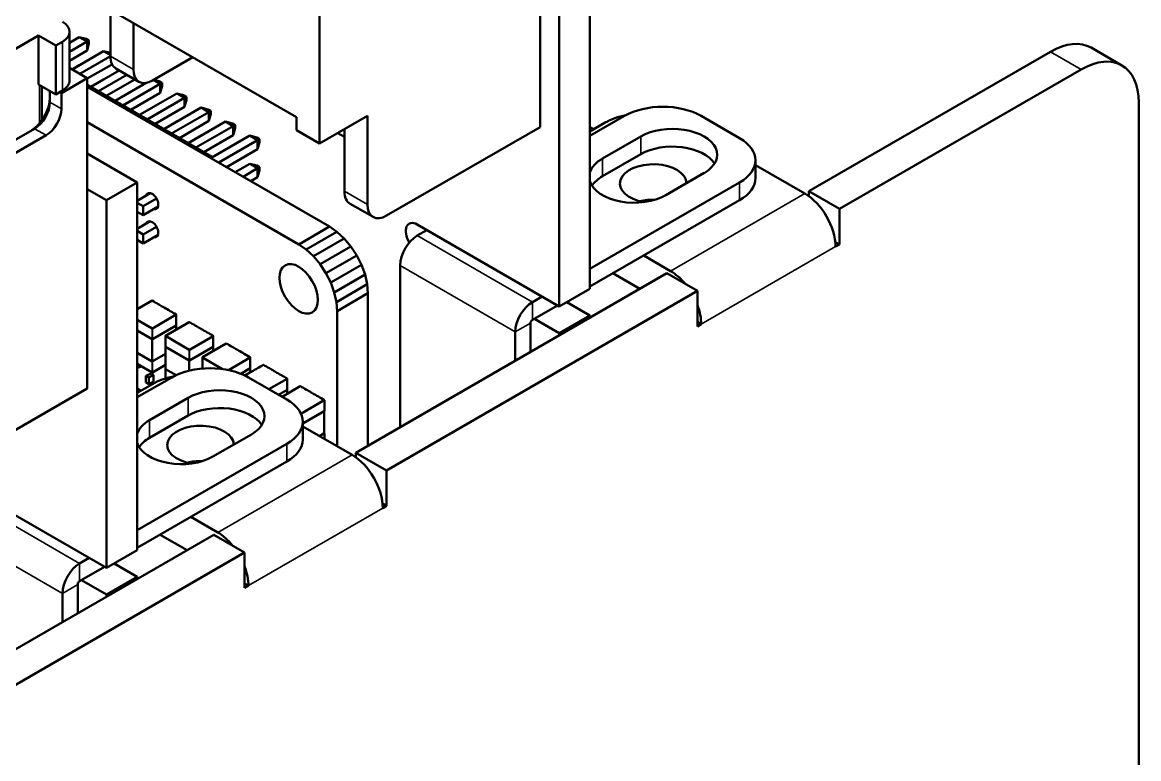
# Model space of a CAD drawing. Header units: millimetres. Extents: x 3118 to 4801, y 919 to 1849.
# Drawn here: x 4072.92 to 4114.07, y 1654.43 to 1681.56 of the extents above; entities that cross this region are included whole.
import ezdxf

# ---------------------------------------------------------------- set-up
doc = ezdxf.new("R2010")
doc.units = ezdxf.units.MM
doc.header["$LTSCALE"] = 1.8
doc.layers.add('외형선(ISO)', color=7, linetype='Continuous', lineweight=50)
doc.layers.add('좁은 외형선(ISO)', color=7, linetype='Continuous', lineweight=35)

msp = doc.modelspace()

# ---------------------------------------------------------------- linework, layer by layer
at = {"layer": '외형선(ISO)'}
for p, q in [((4092.007, 1689.134), (4092.007, 1677.703)), ((4093.846, 1685.296), (4093.846, 1671.743)), ((4092.714, 1671.089), (4092.714, 1684.643)), ((4083.875, 1677.091), (4083.875, 1684.439)), ((4083.027, 1678.07), (4075.249, 1682.561)), ((4076.168, 1680.316), (4076.168, 1682.03)), ((4074.664, 1679.418), (4074.664, 1681.214)), ((4077.016, 1679.826), (4077.016, 1681.541)), ((4073.516, 1681.071), (4071.43, 1679.867)), ((4074.153, 1680.704), (4073.516, 1681.071)), ((4073.516, 1681.071), (4073.516, 1679.275)), ((4074.4, 1680.847), (4074.153, 1680.704)), ((4074.664, 1680.808), (4075.023, 1681.016)), ((4075.311, 1680.85), (4074.664, 1680.476)), ((4075.023, 1681.016), (4075.311, 1680.85)), ((4075.023, 1681.016), (4075.278, 1680.947)), ((4075.278, 1680.947), (4075.379, 1680.889)), ((4075.379, 1680.889), (4075.311, 1680.85)), ((4075.311, 1680.85), (4075.311, 1680.518)), ((4075.311, 1680.518), (4075.379, 1680.773)), ((4075.379, 1680.773), (4075.379, 1680.889)), ((4074.153, 1678.907), (4074.153, 1680.704)), ((4074.664, 1680.144), (4075.311, 1680.518)), ((4074.756, 1679.824), (4075.921, 1680.497)), ((4075.921, 1680.497), (4076.168, 1680.355)), ((4075.921, 1680.497), (4076.168, 1680.431)), ((4110.816, 1680.479), (4101.907, 1675.335)), ((4113.448, 1679.975), (4112.316, 1680.628)), ((4074.756, 1679.825), (4075.023, 1679.979)), ((4075.023, 1679.979), (4075.024, 1679.979)), ((4075.023, 1679.979), (4075.024, 1679.979)), ((4076.168, 1680.308), (4075.044, 1679.658)), ((4075.319, 1679.486), (4076.209, 1679.999)), ((4076.209, 1680.066), (4076.209, 1679.999)), ((4076.209, 1679.999), (4076.22, 1680.04)), ((4079.208, 1680.275), (4077.724, 1679.418)), ((4075.319, 1679.499), (4074.664, 1679.878)), ((4075.445, 1679.185), (4076.493, 1679.79)), ((4076.78, 1679.624), (4075.733, 1679.019)), ((4077.224, 1679.368), (4076.375, 1679.858)), ((4111.948, 1679.826), (4103.038, 1674.682)), ((4074.153, 1678.907), (4073.516, 1679.275)), ((4073.639, 1679.204), (4073.639, 1677.943)), ((4074.365, 1678.948), (4075.319, 1679.499)), ((4075.319, 1679.499), (4075.319, 1668.068)), ((4075.319, 1679.258), (4079.909, 1676.607)), ((4084.243, 1674.034), (4075.319, 1679.185)), ((4075.445, 1679.185), (4075.921, 1679.46)), ((4075.921, 1679.46), (4075.922, 1679.46)), ((4075.921, 1679.46), (4075.922, 1679.46)), ((4076.02, 1678.853), (4077.068, 1679.458)), ((4076.343, 1678.666), (4077.491, 1679.329)), ((4078.005, 1679.294), (4076.631, 1678.5)), ((4077.757, 1679.437), (4078.005, 1679.294)), ((4077.771, 1679.445), (4077.972, 1679.391)), ((4077.972, 1679.391), (4078.073, 1679.333)), ((4078.073, 1679.333), (4078.005, 1679.294)), ((4078.005, 1679.294), (4078.005, 1678.962)), ((4078.005, 1678.962), (4078.073, 1679.217)), ((4078.073, 1679.217), (4078.073, 1679.333)), ((4073.941, 1678.622), (4073.941, 1679.03)), ((4074.153, 1678.907), (4074.4, 1679.05)), ((4074.365, 1678.948), (4074.294, 1678.989)), ((4074.365, 1678.377), (4074.365, 1678.948)), ((4076.343, 1678.667), (4076.819, 1678.942)), ((4076.819, 1678.942), (4076.82, 1678.941)), ((4076.819, 1678.942), (4076.82, 1678.941)), ((4076.918, 1678.334), (4078.005, 1678.962)), ((4077.241, 1678.148), (4078.615, 1678.941)), ((4078.903, 1678.775), (4077.529, 1677.982)), ((4078.615, 1678.941), (4078.903, 1678.775)), ((4078.615, 1678.941), (4078.87, 1678.873)), ((4078.87, 1678.873), (4078.971, 1678.815)), ((4078.971, 1678.815), (4078.903, 1678.775)), ((4078.903, 1678.775), (4078.903, 1678.443)), ((4078.971, 1678.698), (4078.971, 1678.815)), ((4077.241, 1678.148), (4077.717, 1678.423)), ((4077.717, 1678.423), (4077.718, 1678.423)), ((4077.717, 1678.423), (4077.718, 1678.423)), ((4077.816, 1677.816), (4078.903, 1678.443)), ((4078.139, 1677.629), (4079.514, 1678.422)), ((4078.903, 1678.443), (4078.971, 1678.698)), ((4079.514, 1678.422), (4079.801, 1678.256)), ((4079.514, 1678.422), (4079.768, 1678.354)), ((4079.768, 1678.354), (4079.869, 1678.296)), ((4114.069, 1623.161), (4114.069, 1678.601)), ((4078.139, 1677.629), (4078.615, 1677.904)), ((4079.801, 1678.256), (4078.427, 1677.463)), ((4078.615, 1677.904), (4078.616, 1677.904)), ((4078.615, 1677.904), (4078.616, 1677.904)), ((4078.714, 1677.297), (4079.801, 1677.925)), ((4079.037, 1677.11), (4080.412, 1677.904)), ((4079.869, 1678.296), (4079.801, 1678.256)), ((4079.801, 1678.256), (4079.801, 1677.925)), ((4079.801, 1677.925), (4079.869, 1678.18)), ((4079.869, 1678.18), (4079.869, 1678.296)), ((4080.412, 1677.904), (4080.699, 1677.738)), ((4080.412, 1677.904), (4080.666, 1677.835)), ((4083.027, 1677.581), (4083.027, 1678.07)), ((4085.643, 1678.111), (4083.875, 1677.091)), ((4085.643, 1674.845), (4085.643, 1678.111)), ((4093.846, 1677.376), (4095.118, 1678.111)), ((4099.361, 1677.295), (4097.947, 1678.111)), ((4069.274, 1675.274), (4073.375, 1677.642)), ((4083.11, 1673.379), (4075.319, 1677.876)), ((4080.699, 1677.738), (4079.325, 1676.944)), ((4080.666, 1677.835), (4080.767, 1677.777)), ((4080.767, 1677.777), (4080.699, 1677.738)), ((4080.699, 1677.738), (4080.699, 1677.406)), ((4080.699, 1677.406), (4080.767, 1677.661)), ((4080.767, 1677.661), (4080.767, 1677.777)), ((4083.875, 1677.091), (4083.027, 1677.581)), ((4084.547, 1677.479), (4084.795, 1677.336)), ((4084.795, 1675.335), (4084.795, 1677.621)), ((4092.007, 1677.703), (4086.35, 1674.437)), ((4093.846, 1677.54), (4094.411, 1677.866)), ((4093.846, 1677.697), (4093.982, 1677.618)), ((4069.698, 1675.029), (4073.799, 1677.397)), ((4079.037, 1677.111), (4079.513, 1677.386)), ((4079.513, 1677.386), (4079.514, 1677.385)), ((4079.513, 1677.386), (4079.514, 1677.385)), ((4079.612, 1676.778), (4080.699, 1677.406)), ((4079.909, 1676.576), (4081.31, 1677.385)), ((4081.597, 1677.219), (4080.161, 1676.39)), ((4081.31, 1677.385), (4081.565, 1677.317)), ((4081.31, 1677.385), (4081.597, 1677.219)), ((4081.565, 1677.317), (4081.665, 1677.259)), ((4081.665, 1677.259), (4081.597, 1677.219)), ((4081.597, 1677.219), (4081.597, 1676.887)), ((4081.597, 1676.887), (4081.665, 1677.142)), ((4081.665, 1677.259), (4081.665, 1677.142)), ((4094.305, 1676.54), (4095.719, 1677.356)), ((4075.319, 1676.723), (4077.158, 1675.662)), ((4079.909, 1676.577), (4080.411, 1676.867)), ((4080.411, 1676.867), (4080.412, 1676.867)), ((4080.411, 1676.867), (4080.412, 1676.867)), ((4080.448, 1676.224), (4081.597, 1676.887)), ((4095.719, 1676.703), (4094.305, 1675.886)), ((4079.909, 1676.607), (4079.847, 1676.571)), ((4079.909, 1676.607), (4079.909, 1676.536)), ((4080.771, 1676.038), (4081.309, 1676.348)), ((4081.309, 1676.348), (4081.564, 1676.28)), ((4081.309, 1676.348), (4081.597, 1676.182)), ((4081.564, 1676.28), (4081.665, 1676.222)), ((4099.947, 1676.478), (4099.947, 1675.825)), ((4099.947, 1676.303), (4101.765, 1675.254)), ((4081.597, 1676.182), (4081.059, 1675.872)), ((4081.346, 1675.706), (4081.597, 1675.85)), ((4081.665, 1676.222), (4081.597, 1676.182)), ((4081.597, 1676.182), (4081.597, 1675.85)), ((4081.597, 1675.85), (4081.665, 1676.105)), ((4081.665, 1676.222), (4081.665, 1676.105)), ((4098.053, 1676.009), (4096.639, 1675.192)), ((4076.027, 1675.009), (4077.158, 1675.662)), ((4077.158, 1675.662), (4077.158, 1662.108)), ((4093.846, 1672.477), (4099.361, 1675.662)), ((4076.027, 1675.009), (4075.319, 1675.417)), ((4076.027, 1661.455), (4076.027, 1675.009)), ((4077.158, 1674.988), (4077.639, 1675.266)), ((4077.87, 1675.067), (4077.376, 1674.782)), ((4093.846, 1671.824), (4099.361, 1675.009)), ((4101.907, 1675.162), (4101.907, 1675.335)), ((4101.907, 1675.335), (4103.038, 1674.682)), ((4077.158, 1674.908), (4077.376, 1674.782)), ((4077.376, 1674.782), (4077.376, 1674.45)), ((4077.376, 1674.45), (4077.927, 1674.768)), ((4085.85, 1674.388), (4085.002, 1674.877)), ((4103.038, 1674.682), (4103.038, 1673.376)), ((4077.158, 1674.576), (4077.376, 1674.45)), ((4077.158, 1673.951), (4077.639, 1674.229)), ((4077.158, 1673.871), (4077.376, 1673.745)), ((4077.869, 1674.03), (4077.376, 1673.745)), ((4084.243, 1674.034), (4083.11, 1673.379)), ((4084.52, 1673.842), (4083.387, 1673.188)), ((4084.52, 1673.842), (4084.243, 1674.034)), ((4084.787, 1673.595), (4084.52, 1673.842)), ((4087.482, 1674.11), (4092.714, 1671.089)), ((4087.482, 1673.702), (4087.835, 1673.906)), ((4077.158, 1673.54), (4077.376, 1673.414)), ((4077.376, 1673.745), (4077.376, 1673.414)), ((4077.376, 1673.414), (4077.927, 1673.731)), ((4083.387, 1673.188), (4083.11, 1673.379)), ((4084.787, 1673.595), (4083.653, 1672.94)), ((4085.032, 1673.301), (4084.787, 1673.595)), ((4103.038, 1673.376), (4102.888, 1673.462)), ((4103.038, 1673.376), (4102.897, 1673.294)), ((4083.653, 1672.94), (4083.387, 1673.188)), ((4085.032, 1673.301), (4083.899, 1672.647)), ((4085.248, 1672.973), (4084.114, 1672.318)), ((4085.248, 1672.973), (4085.032, 1673.301)), ((4085.424, 1672.622), (4085.248, 1672.973)), ((4095.825, 1672.967), (4096.815, 1672.396)), ((4083.899, 1672.647), (4083.653, 1672.94)), ((4084.114, 1672.318), (4083.899, 1672.647)), ((4085.424, 1672.622), (4084.291, 1671.968)), ((4085.556, 1672.263), (4085.424, 1672.622)), ((4086.845, 1666.64), (4086.845, 1672.6)), ((4084.291, 1671.968), (4084.114, 1672.318)), ((4085.556, 1672.263), (4084.422, 1671.608)), ((4096.674, 1672.314), (4085.219, 1665.701)), ((4085.636, 1671.908), (4085.556, 1672.263)), ((4094.694, 1672.314), (4095.684, 1671.743)), ((4097.805, 1671.661), (4096.674, 1672.314)), ((4084.422, 1671.608), (4084.291, 1671.968)), ((4085.636, 1671.908), (4084.503, 1671.254)), ((4085.657, 1671.576), (4085.636, 1671.908)), ((4092.714, 1671.089), (4093.846, 1671.743)), ((4077.71, 1671.304), (4077.158, 1670.986)), ((4084.503, 1671.254), (4084.422, 1671.608)), ((4085.657, 1671.576), (4084.524, 1670.922)), ((4085.657, 1665.953), (4085.657, 1671.576)), ((4097.805, 1671.661), (4086.35, 1665.047)), ((4091.724, 1671.253), (4092.078, 1671.457)), ((4097.805, 1670.355), (4097.805, 1671.661)), ((4084.524, 1670.922), (4084.503, 1671.254)), ((4084.524, 1665.939), (4084.524, 1670.922)), ((4091.724, 1670.6), (4092.644, 1671.13)), ((4092.997, 1671.253), (4093.846, 1670.763)), ((4077.158, 1670.602), (4077.71, 1670.284)), ((4077.717, 1670.284), (4078.594, 1670.79)), ((4079.075, 1670.516), (4078.198, 1670.01)), ((4078.595, 1670.392), (4078.595, 1670.792)), ((4092.714, 1670.11), (4091.795, 1670.64)), ((4093.846, 1670.763), (4092.714, 1670.11)), ((4093.846, 1670.763), (4093.846, 1670.681)), ((4097.947, 1670.436), (4097.805, 1670.518)), ((4077.711, 1669.881), (4077.158, 1670.201)), ((4078.593, 1670.388), (4077.716, 1669.881)), ((4078.59, 1670.236), (4078.59, 1670.386)), ((4091.088, 1669.089), (4091.088, 1670.15)), ((4091.654, 1669.416), (4091.654, 1670.477)), ((4092.714, 1670.028), (4092.714, 1670.11)), ((4097.947, 1670.436), (4097.805, 1670.355)), ((4077.713, 1669.881), (4077.713, 1669.065)), ((4078.196, 1669.604), (4078.197, 1670.007)), ((4078.198, 1670.002), (4079.075, 1669.495)), ((4079.082, 1669.495), (4079.959, 1670.001)), ((4080.44, 1669.728), (4079.563, 1669.221)), ((4079.96, 1669.603), (4079.96, 1670.004)), ((4077.713, 1669.065), (4077.158, 1669.386)), ((4078.205, 1669.349), (4077.713, 1669.065)), ((4079.076, 1669.093), (4078.199, 1669.599)), ((4078.205, 1669.596), (4078.205, 1668.781)), ((4079.958, 1669.599), (4079.081, 1669.093)), ((4079.955, 1669.448), (4079.955, 1669.598)), ((4077.71, 1668.659), (4077.158, 1668.978)), ((4077.158, 1668.858), (4077.195, 1668.837)), ((4077.195, 1668.837), (4077.158, 1668.815)), ((4077.195, 1668.837), (4077.325, 1668.879)), ((4078.205, 1668.941), (4077.717, 1668.659)), ((4079.078, 1669.092), (4079.078, 1668.727)), ((4079.561, 1668.815), (4079.562, 1669.218)), ((4079.563, 1669.213), (4080.307, 1668.784)), ((4080.517, 1668.748), (4081.324, 1669.213)), ((4081.325, 1668.815), (4081.325, 1669.215)), ((4077.158, 1667.742), (4078.431, 1668.477)), ((4077.671, 1668.623), (4077.481, 1668.537)), ((4077.481, 1668.537), (4077.481, 1668.292)), ((4077.589, 1668.475), (4077.481, 1668.537)), ((4077.589, 1668.475), (4077.76, 1668.573)), ((4077.589, 1668.475), (4077.589, 1668.23)), ((4077.671, 1668.679), (4077.671, 1668.623)), ((4077.76, 1668.573), (4077.671, 1668.624)), ((4077.76, 1668.573), (4077.76, 1668.328)), ((4078.196, 1668.779), (4078.196, 1668.434)), ((4078.199, 1668.783), (4078.205, 1668.787)), ((4078.201, 1668.783), (4078.205, 1668.785)), ((4078.589, 1668.559), (4078.201, 1668.783)), ((4079.575, 1668.804), (4079.564, 1668.811)), ((4079.57, 1668.807), (4079.57, 1668.804)), ((4081.323, 1668.811), (4080.978, 1668.612)), ((4082.673, 1667.66), (4081.259, 1668.477)), ((4081.32, 1668.658), (4081.32, 1668.809)), ((4081.32, 1668.656), (4081.32, 1668.656)), ((4082.689, 1668.429), (4082.015, 1668.04)), ((4082.69, 1668.027), (4082.69, 1668.43)), ((4075.319, 1668.068), (4069.663, 1664.802)), ((4077.158, 1667.905), (4077.724, 1668.232)), ((4077.158, 1668.062), (4077.294, 1667.984)), ((4077.589, 1668.23), (4077.481, 1668.292)), ((4077.589, 1668.23), (4077.76, 1668.328)), ((4077.671, 1668.277), (4077.671, 1668.202)), ((4082.367, 1667.837), (4082.687, 1668.023)), ((4083.17, 1668.151), (4082.497, 1667.762)), ((4082.681, 1668.019), (4082.681, 1667.869)), ((4077.617, 1666.905), (4079.032, 1667.721)), ((4083.193, 1667.139), (4084.054, 1667.636)), ((4084.055, 1667.238), (4084.055, 1667.638)), ((4084.053, 1667.234), (4083.259, 1666.776)), ((4084.05, 1666.418), (4084.05, 1667.233)), ((4079.032, 1667.068), (4077.617, 1666.252)), ((4083.259, 1666.844), (4083.259, 1666.19)), ((4081.365, 1666.374), (4079.951, 1665.558)), ((4083.259, 1666.669), (4085.077, 1665.619)), ((4084.05, 1666.418), (4083.872, 1666.315)), ((4084.05, 1666.42), (4084.052, 1666.418)), ((4084.055, 1666.414), (4084.055, 1666.209)), ((4077.158, 1662.843), (4082.673, 1666.027)), ((4085.219, 1665.701), (4086.35, 1665.047)), ((4085.219, 1665.527), (4085.219, 1665.701)), ((4077.158, 1662.19), (4082.673, 1665.374)), ((4086.35, 1665.047), (4086.35, 1663.741)), ((4070.794, 1664.476), (4076.027, 1661.455)), ((4086.35, 1663.741), (4086.2, 1663.828)), ((4086.35, 1663.741), (4086.209, 1663.659)), ((4079.138, 1663.333), (4080.128, 1662.761)), ((4079.986, 1662.68), (4068.531, 1656.066)), ((4078.006, 1662.68), (4078.996, 1662.108)), ((4081.118, 1662.026), (4079.986, 1662.68)), ((4081.118, 1662.026), (4069.663, 1655.413)), ((4076.027, 1661.455), (4077.158, 1662.108)), ((4081.118, 1660.72), (4081.118, 1662.026)), ((4075.037, 1661.618), (4075.39, 1661.822)), ((4075.037, 1660.965), (4075.956, 1661.496)), ((4076.309, 1661.618), (4077.158, 1661.128)), ((4077.158, 1661.128), (4076.027, 1660.475)), ((4077.158, 1661.128), (4077.158, 1661.047)), ((4074.966, 1659.781), (4074.966, 1660.842)), ((4076.027, 1660.475), (4075.107, 1661.006)), ((4081.259, 1660.802), (4081.118, 1660.883)), ((4081.259, 1660.802), (4081.118, 1660.72)), ((4074.4, 1659.454), (4074.4, 1660.516)), ((4076.027, 1660.393), (4076.027, 1660.475))]:
    msp.add_line(p, q, dxfattribs=at)
for centre, start, end in [((4078.59, 1670.792), 359.9906, 59.9722), ((4078.59, 1670.392), 300, 359.9906), ((4077.713, 1669.886), 239.9906, 300), ((4079.955, 1670.004), 359.9906, 59.9722), ((4078.201, 1669.604), 179.9906, 239.9906), ((4079.955, 1669.603), 300, 359.9906), ((4079.078, 1669.097), 239.9906, 300), ((4081.32, 1669.215), 359.9906, 59.9722), ((4081.808, 1668.933), 60.0533, 119.9816), ((4077.713, 1668.661), 240.0185, 299.9373), ((4078.201, 1668.779), 120, 179.9906), ((4079.566, 1668.815), 179.9906, 239.9906), ((4081.32, 1668.815), 300, 359.9906), ((4082.685, 1668.027), 300, 359.9906), ((4084.05, 1667.638), 359.9906, 59.9722), ((4084.05, 1667.238), 300, 359.9906), ((4084.05, 1666.414), 359.9906, 59.9906)]:
    msp.add_arc(centre, 0.005, start, end, dxfattribs=at)
for centre, major_axis, start_param, end_param in [((4073.764, 1681.214), (0.9, 0), 5.497787, 7.068583), ((4110.816, 1678.03), (1.5, 2.598), 0, 0.785398), ((4111.948, 1677.376), (1.5, 2.598), 5.497787, 7.068583), ((4076.875, 1680.724), (-0.5, -0.866), 5.497787, 6.283185), ((4077.724, 1680.234), (-0.5, -0.866), 5.497787, 7.068583), ((4073.764, 1679.418), (0.9, 0), 5.497787, 6.283185), ((4073.233, 1678.377), (-0.5, -0.866), 0.785398, 2.356194), ((4073.375, 1678.295), (-0.4, -0.693), 0.785398, 2.356194), ((4073.799, 1678.05), (0.4, 0.693), 3.926991, 5.497787), ((4096.533, 1677.295), (2, 0), 0.785398, 2.356194), ((4095.825, 1677.05), (2, 0), 1.903572, 2.356194), ((4096.886, 1676.682), (1.65, 0), 5.497787, 8.63938), ((4097.947, 1676.478), (2, 0), 5.497787, 7.068583), ((4096.886, 1676.029), (1.65, 0), 0.349938, 2.356194), ((4095.472, 1675.866), (-1.65, 0), 5.497787, 6.113654), ((4096.179, 1675.621), (-1.229, 0), 3.163652, 7.578432), ((4095.472, 1675.213), (-1.65, 0), 5.497787, 5.933247), ((4095.472, 1675.866), (-1.65, 0), 0.169531, 2.356194), ((4097.947, 1675.825), (2, 0), 5.497787, 6.283185), ((4077.707, 1674.973), (0.163, -0.281), 5.796125, 9.909717), ((4085.502, 1675.743), (-0.5, -0.866), 5.497787, 6.283185), ((4096.179, 1674.315), (-1.229, 0), 4.660933, 5.114625), ((4101.765, 1673.947), (-0.8, 1.386), 3.926991, 5.497787), ((4086.35, 1675.254), (-0.5, -0.866), 5.497787, 7.068583), ((4077.707, 1673.936), (0.163, -0.281), 5.796125, 9.909717), ((4087.482, 1673.621), (-0.3, 0.52), 5.497787, 7.859818), ((4087.482, 1672.967), (0.45, 0.779), 0.785398, 2.356194), ((4096.815, 1671.089), (0.8, -1.386), 1.850834, 2.356194), ((4091.724, 1670.518), (0.45, 0.779), 0.785398, 2.356194), ((4096.815, 1671.089), (0.8, -1.386), 0.785398, 1.290759), ((4091.724, 1670.518), (0.05, 0.0866), 0.785398, 2.356194), ((4079.138, 1667.415), (2, 0), 1.903572, 2.356194), ((4079.845, 1667.66), (2, 0), 0.785398, 2.356194), ((4080.198, 1667.048), (1.65, 0), 5.497787, 8.63938), ((4081.259, 1666.844), (2, 0), 5.497787, 7.068583), ((4080.198, 1666.395), (1.65, 0), 0.349938, 2.356194), ((4078.784, 1666.231), (-1.65, 0), 5.497787, 6.113654), ((4079.491, 1665.986), (-1.229, 0), 3.163652, 7.578432), ((4078.784, 1666.231), (-1.65, 0), 0.169531, 2.356194), ((4078.784, 1665.578), (-1.65, 0), 5.497787, 5.933247), ((4081.259, 1666.19), (2, 0), 5.497787, 6.283185), ((4085.077, 1664.313), (-0.8, 1.386), 3.926991, 5.497787), ((4079.491, 1664.68), (-1.229, 0), 4.660933, 5.114625), ((4080.128, 1661.455), (0.8, -1.386), 1.850834, 2.356194), ((4075.037, 1660.883), (0.45, 0.779), 0.785398, 2.356194), ((4080.128, 1661.455), (0.8, -1.386), 0.785398, 1.290759), ((4075.037, 1660.883), (0.05, 0.0866), 0.785398, 2.356194)]:
    msp.add_ellipse(centre, major_axis=major_axis, ratio=0.57735, start_param=start_param, end_param=end_param, dxfattribs=at)
msp.add_ellipse((4083.109, 1671.739), major_axis=(0.5, -0.866), ratio=0.57735, dxfattribs=at)
for points in [[(4077.713, 1671.304), (4077.712, 1671.305), (4077.711, 1671.305), (4077.71, 1671.304)], [(4079.078, 1670.516), (4079.077, 1670.516), (4079.076, 1670.517), (4079.075, 1670.516)], [(4080.443, 1669.727), (4080.442, 1669.728), (4080.441, 1669.728), (4080.44, 1669.728)], [(4082.689, 1668.429), (4082.69, 1668.43), (4082.69, 1668.43), (4082.69, 1668.43)], [(4083.173, 1668.151), (4083.172, 1668.151), (4083.171, 1668.152), (4083.17, 1668.151)]]:
    msp.add_open_spline(points, degree=3, dxfattribs=at)
for points, knots in [([(4077.713, 1671.304), (4077.787, 1671.262), (4077.86, 1671.22), (4077.988, 1671.146), (4078.043, 1671.114), (4078.108, 1671.076), (4078.119, 1671.07), (4078.134, 1671.062), (4078.139, 1671.059), (4078.148, 1671.053), (4078.153, 1671.051), (4078.303, 1670.964), (4078.448, 1670.88), (4078.593, 1670.796)], [0, 0, 0, 0, 0.0310884, 0.0310884, 0.0544048, 0.0544048, 0.0587766, 0.0587766, 0.0608259, 0.0608259, 0.0628111, 0.0628111, 0.1243539, 0.1243539, 0.1243539, 0.1243539]), ([(4079.078, 1670.516), (4079.152, 1670.474), (4079.225, 1670.431), (4079.353, 1670.357), (4079.408, 1670.326), (4079.473, 1670.288), (4079.484, 1670.282), (4079.499, 1670.273), (4079.504, 1670.27), (4079.513, 1670.265), (4079.518, 1670.262), (4079.668, 1670.176), (4079.813, 1670.092), (4079.958, 1670.008)], [0, 0, 0, 0, 0.0310884, 0.0310884, 0.0544048, 0.0544048, 0.0587766, 0.0587766, 0.0608259, 0.0608259, 0.0628111, 0.0628111, 0.1243539, 0.1243539, 0.1243539, 0.1243539]), ([(4078.198, 1670.01), (4078.197, 1670.009), (4078.196, 1670.008), (4078.197, 1670.006), (4078.197, 1670.005), (4078.197, 1670.005), (4078.197, 1670.004), (4078.197, 1670.003), (4078.197, 1670.003), (4078.197, 1670.003), (4078.198, 1670.003), (4078.198, 1670.002), (4078.198, 1670.002), (4078.198, 1670.002), (4078.198, 1670.002), (4078.198, 1670.002), (4078.198, 1670.002), (4078.198, 1670.002), (4078.198, 1670.002), (4078.198, 1670.002), (4078.198, 1670.002), (4078.198, 1670.002)], [0.0000000028, 0.0000000028, 0.0000000028, 0.0000000028, 0.0004738719, 0.0004738719, 0.0004738719, 0.0007108064, 0.0007108064, 0.0007108064, 0.0008292737, 0.0008292737, 0.0008292737, 0.0008885073, 0.0008885073, 0.0008885073, 0.0009181242, 0.0009181242, 0.0009181242, 0.0009329326, 0.0009329326, 0.0009329326, 0.000947741, 0.000947741, 0.000947741, 0.000947741]), ([(4080.443, 1669.727), (4080.517, 1669.685), (4080.59, 1669.643), (4080.718, 1669.569), (4080.773, 1669.537), (4080.838, 1669.5), (4080.849, 1669.494), (4080.864, 1669.485), (4080.869, 1669.482), (4080.878, 1669.477), (4080.883, 1669.474), (4081.033, 1669.387), (4081.178, 1669.303), (4081.323, 1669.219)], [0, 0, 0, 0, 0.0310884, 0.0310884, 0.0544048, 0.0544048, 0.0587766, 0.0587766, 0.0608259, 0.0608259, 0.0628111, 0.0628111, 0.1243539, 0.1243539, 0.1243539, 0.1243539]), ([(4077.711, 1668.657), (4077.637, 1668.699), (4077.564, 1668.741), (4077.436, 1668.815), (4077.381, 1668.847), (4077.316, 1668.884), (4077.305, 1668.89), (4077.29, 1668.899), (4077.285, 1668.902), (4077.276, 1668.907), (4077.271, 1668.91), (4077.23, 1668.934), (4077.194, 1668.955), (4077.158, 1668.976)], [0, 0, 0, 0, 0.03108835, 0.03108835, 0.05440463, 0.05440463, 0.05877643, 0.05877643, 0.06082571, 0.06082571, 0.06281096, 0.06281096, 0.0781672, 0.0781672, 0.0781672, 0.0781672]), ([(4078.205, 1668.939), (4078.188, 1668.929), (4078.171, 1668.919), (4078.149, 1668.907), (4078.145, 1668.904), (4077.999, 1668.82), (4077.857, 1668.738), (4077.716, 1668.657)], [0.05479997, 0.05479997, 0.05479997, 0.05479997, 0.06200025, 0.06200025, 0.06393776, 0.06393776, 0.1240006, 0.1240006, 0.1240006, 0.1240006]), ([(4079.563, 1669.221), (4079.562, 1669.221), (4079.561, 1669.219), (4079.562, 1669.218), (4079.562, 1669.217), (4079.562, 1669.216), (4079.562, 1669.215), (4079.562, 1669.215), (4079.562, 1669.215), (4079.562, 1669.214), (4079.563, 1669.214), (4079.563, 1669.214), (4079.563, 1669.214), (4079.563, 1669.214), (4079.563, 1669.214), (4079.563, 1669.214), (4079.563, 1669.214), (4079.563, 1669.214), (4079.563, 1669.213), (4079.563, 1669.213), (4079.563, 1669.213), (4079.563, 1669.213)], [0.0000000028, 0.0000000028, 0.0000000028, 0.0000000028, 0.0004738719, 0.0004738719, 0.0004738719, 0.0007108064, 0.0007108064, 0.0007108064, 0.0008292737, 0.0008292737, 0.0008292737, 0.0008885073, 0.0008885073, 0.0008885073, 0.0009181242, 0.0009181242, 0.0009181242, 0.0009329326, 0.0009329326, 0.0009329326, 0.000947741, 0.000947741, 0.000947741, 0.000947741]), ([(4081.127, 1668.546), (4081.207, 1668.592), (4081.287, 1668.639), (4081.372, 1668.688), (4081.376, 1668.69), (4081.523, 1668.775), (4081.664, 1668.856), (4081.806, 1668.938)], [0.02805361, 0.02805361, 0.02805361, 0.02805361, 0.06200025, 0.06200025, 0.06393776, 0.06393776, 0.1240006, 0.1240006, 0.1240006, 0.1240006]), ([(4081.811, 1668.938), (4081.884, 1668.896), (4081.957, 1668.853), (4082.086, 1668.779), (4082.14, 1668.748), (4082.206, 1668.71), (4082.216, 1668.704), (4082.231, 1668.695), (4082.236, 1668.692), (4082.246, 1668.687), (4082.25, 1668.684), (4082.4, 1668.598), (4082.545, 1668.514), (4082.69, 1668.43)], [0, 0, 0, 0, 0.0310884, 0.0310884, 0.0544047, 0.0544047, 0.0587765, 0.0587765, 0.0608258, 0.0608258, 0.0628111, 0.0628111, 0.1243538, 0.1243538, 0.1243538, 0.1243538]), ([(4083.173, 1668.151), (4083.247, 1668.108), (4083.32, 1668.066), (4083.448, 1667.992), (4083.503, 1667.96), (4083.568, 1667.923), (4083.579, 1667.917), (4083.594, 1667.908), (4083.599, 1667.905), (4083.608, 1667.9), (4083.613, 1667.897), (4083.763, 1667.811), (4083.908, 1667.727), (4084.053, 1667.643)], [0, 0, 0, 0, 0.0310884, 0.0310884, 0.0544048, 0.0544048, 0.0587766, 0.0587766, 0.0608259, 0.0608259, 0.0628111, 0.0628111, 0.1243539, 0.1243539, 0.1243539, 0.1243539])]:
    msp.add_open_spline(points, degree=3, knots=knots, dxfattribs=at)
at = {"layer": '좁은 외형선(ISO)'}
for p, q in [((4074.4, 1679.05), (4074.4, 1680.847)), ((4110.816, 1680.479), (4111.948, 1679.826)), ((4077.016, 1679.826), (4076.168, 1680.316)), ((4073.552, 1679.254), (4073.552, 1677.831)), ((4074.365, 1678.377), (4073.941, 1678.622)), ((4073.799, 1677.397), (4073.375, 1677.642)), ((4095.719, 1677.356), (4095.719, 1676.703)), ((4094.305, 1676.54), (4094.305, 1675.886)), ((4099.361, 1675.662), (4099.361, 1675.009)), ((4085.643, 1674.845), (4084.795, 1675.335)), ((4101.765, 1675.254), (4096.815, 1672.396)), ((4087.482, 1673.702), (4091.724, 1671.253)), ((4097.947, 1670.436), (4102.897, 1673.294)), ((4086.845, 1672.6), (4091.088, 1670.15)), ((4091.724, 1671.253), (4091.724, 1670.6)), ((4078.594, 1670.79), (4078.594, 1670.39)), ((4077.71, 1669.884), (4077.158, 1670.202)), ((4077.71, 1670.284), (4077.71, 1669.884)), ((4078.594, 1670.39), (4077.717, 1669.884)), ((4077.717, 1669.884), (4077.717, 1670.284)), ((4091.088, 1670.15), (4091.654, 1670.477)), ((4078.198, 1669.602), (4078.198, 1670.002)), ((4079.959, 1670.001), (4079.959, 1669.601)), ((4077.158, 1669.378), (4077.71, 1669.059)), ((4077.717, 1669.059), (4078.205, 1669.341)), ((4079.075, 1669.095), (4078.198, 1669.602)), ((4079.075, 1669.495), (4079.075, 1669.095)), ((4079.959, 1669.601), (4079.082, 1669.095)), ((4079.082, 1669.095), (4079.082, 1669.495)), ((4077.71, 1669.059), (4077.71, 1668.659)), ((4077.717, 1668.659), (4077.717, 1669.059)), ((4079.563, 1668.813), (4079.563, 1669.213)), ((4081.324, 1669.213), (4081.324, 1668.813)), ((4078.198, 1668.434), (4078.198, 1668.777)), ((4078.198, 1668.777), (4078.582, 1668.555)), ((4079.578, 1668.805), (4079.563, 1668.813)), ((4081.324, 1668.813), (4080.976, 1668.612)), ((4082.689, 1668.429), (4082.689, 1668.025)), ((4082.689, 1668.025), (4082.365, 1667.838)), ((4079.032, 1667.721), (4079.032, 1667.068)), ((4084.054, 1667.636), (4084.054, 1667.236)), ((4084.054, 1667.236), (4083.259, 1666.778)), ((4077.617, 1666.905), (4077.617, 1666.252)), ((4083.879, 1666.311), (4084.054, 1666.412)), ((4084.054, 1666.412), (4084.053, 1666.21)), ((4082.673, 1666.027), (4082.673, 1665.374)), ((4085.077, 1665.619), (4080.128, 1662.761)), ((4070.794, 1664.068), (4075.037, 1661.618)), ((4081.259, 1660.802), (4086.209, 1663.659)), ((4070.158, 1662.965), (4074.4, 1660.516)), ((4075.037, 1661.618), (4075.037, 1660.965)), ((4074.4, 1660.516), (4074.966, 1660.842))]:
    msp.add_line(p, q, dxfattribs=at)
for centre, major_axis, ratio, start_param, end_param in [((3904.057, 1365.564), (170.559, 307.488), 0.816532, 6.26727, 6.27081), ((4251.485, 1569.031), (302.247, -175.084), 0.001809, 2.184368, 2.186616), ((3904.52, 1567.848), (301.967, 175.754), 0.004955, 0.953533, 0.957082), ((4078.59, 1670.792), (0.005, 0), 0.57746, 5.497882, 6.283185), ((3905.422, 1364.775), (170.559, 307.488), 0.816532, 6.26727, 6.27081), ((4077.713, 1670.286), (0.005, 0), 0.57746, 3.927086, 5.498229), ((4078.59, 1670.392), (0.0025, -0.00433), 0.57735, 0, 0.785208), ((4078.59, 1670.392), (0.005, 0), 0.57746, 5.497882, 6.283185), ((4077.713, 1669.886), (0.005, 0), 0.57746, 3.927086, 5.497882), ((4077.713, 1669.886), (-0.0025, -0.00433), 0.577241, 5.497882, 6.283185), ((4077.713, 1669.886), (0.0025, -0.00433), 0.57735, 0, 0.785208), ((4252.85, 1568.242), (302.247, -175.084), 0.001809, 2.184368, 2.187932), ((3905.885, 1567.06), (301.967, 175.754), 0.004955, 0.953533, 0.957082), ((4079.955, 1670.004), (0.005, 0), 0.57746, 5.497882, 6.283185), ((3906.787, 1363.987), (170.559, 307.488), 0.816532, 6.26727, 6.27081), ((4078.201, 1669.604), (-0.005, 0), 0.57746, 0, 0.785493), ((4078.201, 1669.604), (-0.0025, -0.00433), 0.577241, 5.497882, 6.283185), ((4079.078, 1669.497), (0.005, 0), 0.57746, 3.927086, 5.498229), ((4079.955, 1669.603), (0.0025, -0.00433), 0.57735, 0, 0.785208), ((4079.955, 1669.603), (0.005, 0), 0.57746, 5.497882, 6.283185), ((4077.713, 1669.061), (0.0025, 0.00433), 0.577241, 0.785493, 2.356289), ((4077.713, 1669.061), (-0.005, 0), 0.57746, 0.785493, 2.356289), ((4077.713, 1669.061), (0.0025, -0.00433), 0.57735, 0.785208, 2.356005), ((4079.078, 1669.097), (0.005, 0), 0.57746, 3.927086, 5.497882), ((4079.078, 1669.097), (-0.0025, -0.00433), 0.577241, 5.497882, 6.283185), ((4079.078, 1669.097), (0.0025, -0.00433), 0.57735, 0, 0.785208), ((4254.215, 1567.454), (302.247, -175.084), 0.001809, 2.184844, 2.187932), ((3907.25, 1566.272), (301.967, 175.754), 0.004955, 0.953533, 0.956825), ((4255.099, 1368.486), (-174.344, 299.843), 0.816496, 6.278891, 6.281661), ((4081.32, 1669.215), (0.005, 0), 0.57746, 5.497882, 6.283185), ((3894.482, 1357.446), (199.56, 303.969), 0.816131, 0.044965, 0.048389), ((4077.713, 1668.661), (-0.005, 0), 0.57746, 0.785245, 2.356289), ((4078.201, 1668.779), (-0.005, 0), 0.57746, 0, 0.785493), ((4078.201, 1668.779), (0.0025, 0.00433), 0.577241, 0.785493, 2.356289), ((4078.201, 1668.779), (-0.0025, 0.00433), 0.57735, 5.497597, 6.283185), ((4079.566, 1668.815), (-0.005, 0), 0.57746, 0, 0.785493), ((4079.566, 1668.815), (-0.0025, -0.00433), 0.577241, 5.497882, 6.283185), ((4081.32, 1668.815), (0.0025, -0.00433), 0.57735, 0, 0.785208), ((4081.32, 1668.815), (0.005, 0), 0.57746, 5.497882, 6.283185), ((4082.685, 1668.027), (0.0025, -0.00433), 0.57735, 0, 0.785209), ((4082.685, 1668.027), (0.005, 0), 0.57746, 5.497882, 6.283185), ((3909.517, 1362.41), (170.559, 307.488), 0.816532, 6.26727, 6.27081), ((3909.98, 1564.695), (301.967, 175.754), 0.004955, 0.953533, 0.957017), ((4084.05, 1667.638), (0.005, 0), 0.57746, 5.497882, 6.283185), ((4084.05, 1667.238), (0.0025, -0.00433), 0.57735, 0, 0.785208), ((4084.05, 1667.238), (0.005, 0), 0.57746, 5.497882, 6.283185), ((4084.05, 1666.414), (0.0025, 0.00433), 0.577241, 0, 0.785493), ((4084.05, 1666.414), (-0.0025, 0.00433), 0.57735, 3.926801, 5.497597), ((4084.05, 1666.414), (0.005, 0), 0.57746, 5.497882, 6.283185)]:
    msp.add_ellipse(centre, major_axis=major_axis, ratio=ratio, start_param=start_param, end_param=end_param, dxfattribs=at)
for points in [[(4078.59, 1670.796), (4078.591, 1670.796), (4078.592, 1670.796), (4078.593, 1670.796)], [(4078.594, 1670.79), (4078.594, 1670.792), (4078.592, 1670.795), (4078.59, 1670.796)], [(4077.71, 1670.284), (4077.71, 1670.286), (4077.712, 1670.289), (4077.713, 1670.29)], [(4077.713, 1670.29), (4077.715, 1670.289), (4077.717, 1670.286), (4077.717, 1670.284)], [(4079.955, 1670.008), (4079.956, 1670.008), (4079.957, 1670.008), (4079.958, 1670.008)], [(4079.959, 1670.001), (4079.959, 1670.003), (4079.957, 1670.007), (4079.955, 1670.008)], [(4079.075, 1669.495), (4079.075, 1669.497), (4079.077, 1669.5), (4079.078, 1669.501)], [(4079.078, 1669.501), (4079.08, 1669.5), (4079.082, 1669.497), (4079.082, 1669.495)], [(4081.32, 1669.219), (4081.321, 1669.22), (4081.322, 1669.22), (4081.323, 1669.219)], [(4081.324, 1669.213), (4081.324, 1669.215), (4081.322, 1669.218), (4081.32, 1669.219)], [(4081.808, 1668.937), (4081.807, 1668.938), (4081.807, 1668.938), (4081.806, 1668.938)], [(4081.811, 1668.938), (4081.81, 1668.938), (4081.809, 1668.938), (4081.808, 1668.937)], [(4077.711, 1668.657), (4077.71, 1668.657), (4077.71, 1668.658), (4077.71, 1668.659)], [(4077.717, 1668.659), (4077.717, 1668.658), (4077.716, 1668.657), (4077.715, 1668.657)], [(4084.05, 1667.642), (4084.051, 1667.643), (4084.052, 1667.643), (4084.053, 1667.643)], [(4084.054, 1667.636), (4084.054, 1667.638), (4084.052, 1667.642), (4084.05, 1667.642)]]:
    msp.add_open_spline(points, degree=3, dxfattribs=at)

doc.saveas('drawing.dxf')
